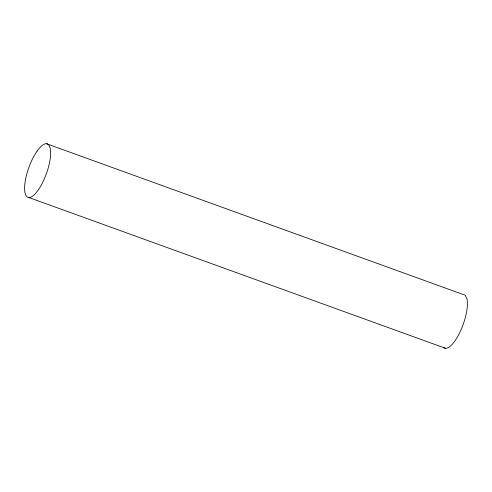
<?xml version="1.0" encoding="UTF-8"?>
<svg xmlns="http://www.w3.org/2000/svg" width="492" height="492" viewBox="0 0 492 492"><rect width="100%" height="100%" fill="white"/><g stroke="black" fill="none" stroke-linecap="round" stroke-linejoin="round"><path stroke-width="0.74" d="M46.439 143.689L463.187 294.499A28.425 9.299 -70.1 0 1 465.377 295.581L466.81 298.429A28.425 9.299 -70.1 0 1 459.879 332.303A28.425 9.299 -70.1 0 1 443.378 347.223M28.813 197.501L445.561 348.311M37.066 151.112L33.708 156.579A28.425 9.299 -70.1 0 0 25.19 193.571A28.425 9.299 -70.1 0 0 41.537 184.617A28.425 9.299 -70.1 0 0 50.061 147.618L48.622 144.777A28.425 9.299 -70.1 0 0 37.066 151.112"/></g></svg>
